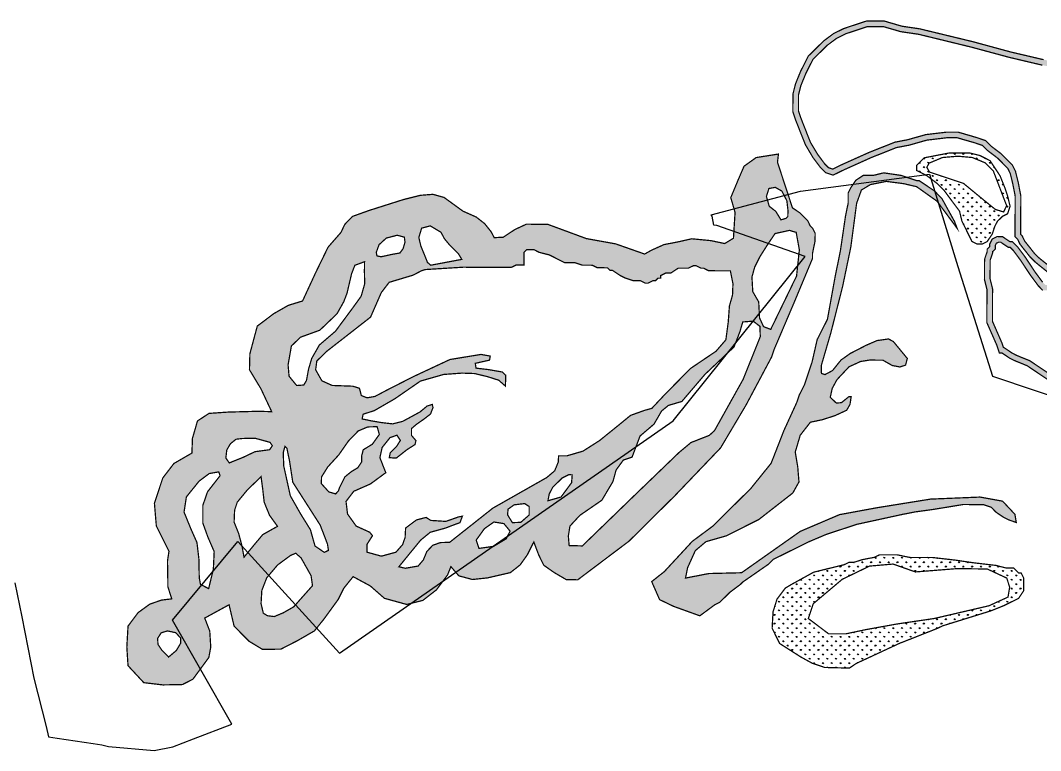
# Model space of a CAD drawing. Header units: metres. Extents: x 319750 to 415268, y 1725605 to 1842937.
# Drawn here: x 359983 to 361625, y 1738833 to 1740010 of the extents above; entities that cross this region are included whole.
import ezdxf

# ---------------------------------------------------------------- set-up
doc = ezdxf.new("R2010")
doc.units = ezdxf.units.M
doc.header["$MEASUREMENT"] = 0
doc.layers.add('DISTRICT BOUNDRY', color=86, linetype='Continuous')
doc.layers.add('MANGROOVES BUFFER ZONE', color=120, linetype='Continuous')

msp = doc.modelspace()

# ---------------------------------------------------------------- hatches: boundary and pattern name
at = {"layer": 'MANGROOVES BUFFER ZONE'}
h = msp.add_hatch(dxfattribs=at)
h.set_pattern_fill('GRASS', color=256, scale=10)
h.paths.add_polyline_path([(361393.3, 1739804.9), (361413.7, 1739808.8), (361442.3, 1739816.9), (361474.9, 1739820.8), (361491.2, 1739820.7), (361519.7, 1739812.5), (361531.9, 1739808.3), (361540, 1739800.2), (361556.2, 1739787.9), (361572.5, 1739771.5), (361576.5, 1739763.3), (361580.5, 1739747), (361584.5, 1739726.6), (361584.4, 1739710.3), (361584.4, 1739702.2), (361584.3, 1739685.9), (361584.3, 1739673.7), (361584.3, 1739669.6), (361584.2, 1739661.4), (361588.3, 1739657.3), (361592.3, 1739649.2), (361608.5, 1739628.7), (361616.6, 1739620.6), (361636.9, 1739604.2), (361645.1, 1739596), (361645, 1739591.9), (361640.9, 1739583.8), (361636.9, 1739583.8), (361632.8, 1739583.8), (361628.7, 1739587.9), (361616.6, 1739604.3), (361600.4, 1739628.8), (361588.2, 1739645.1), (361580.1, 1739653.3), (361576, 1739653.3), (361563.9, 1739661.5), (361555.7, 1739661.6), (361547.5, 1739657.5), (361543.4, 1739649.4), (361543.4, 1739645.3), (361539.3, 1739641.3), (361539.3, 1739637.2), (361535.2, 1739625), (361535.1, 1739616.8), (361535.1, 1739604.6), (361535, 1739592.4), (361539.1, 1739576.1), (361539, 1739567.9), (361539, 1739563.8), (361538.9, 1739551.6), (361538.9, 1739547.5), (361538.9, 1739543.5), (361538.8, 1739523.1), (361555, 1739486.3), (361559, 1739474.1), (361563.1, 1739474.1), (361575.3, 1739465.9), (361583.4, 1739461.8), (361603.7, 1739453.5), (361640.3, 1739428.9), (361656.6, 1739424.8), (361664.7, 1739416.6), (361672.8, 1739404.3), (361680.8, 1739383.9), (361680.8, 1739363.6), (361680.7, 1739359.5), (361680.7, 1739351.3), (361684.7, 1739339.1), (361692.8, 1739322.8), (361700.9, 1739306.4), (361713.1, 1739298.2), (361729.3, 1739290), (361745.6, 1739281.8), (361770, 1739277.6), (361806.7, 1739269.3), (361831.1, 1739273.3), (361843.3, 1739273.2), (361855.6, 1739277.3), (361871.9, 1739277.2), (361892.2, 1739273), (361920.7, 1739268.8), (362002.1, 1739248.1), (362083.5, 1739231.5), (362160.9, 1739210.8), (362205.6, 1739190.2), (362242.2, 1739173.8), (362262.5, 1739165.5), (362286.9, 1739157.3), (362299.1, 1739153.1), (362307.3, 1739153.1), (362323.6, 1739149), (362327.7, 1739153), (362335.8, 1739157.1), (362340, 1739173.3), (362344.1, 1739185.6), (362344.2, 1739205.9), (362340.2, 1739226.3), (362336.3, 1739258.9), (362328.3, 1739303.8), (362312.2, 1739356.8), (362288, 1739414), (362276, 1739462.9), (362259.9, 1739507.8), (362239.7, 1739560.9), (362223.6, 1739605.8), (362215.6, 1739626.2), (362183.2, 1739675.2), (362171.1, 1739699.7), (362150.8, 1739728.3), (362142.7, 1739732.4), (362142.7, 1739736.5), (362118.4, 1739761.1), (362081.8, 1739793.8), (362053.4, 1739822.4), (362037.2, 1739834.7), (362008.7, 1739851.2), (362000.6, 1739855.3), (361935.5, 1739875.9), (361870.4, 1739896.6), (361789, 1739917.3), (361764.6, 1739921.5), (361760.5, 1739925.6), (361719.8, 1739929.8), (361630.2, 1739946.5), (361577.3, 1739958.9), (361516.3, 1739975.5), (361430.8, 1739996.2), (361402.3, 1740000.4), (361373.8, 1740008.7), (361345.3, 1740008.8), (361320.8, 1740000.8), (361308.6, 1739996.7), (361292.3, 1739988.7), (361275.9, 1739976.5), (361251.4, 1739952.2), (361247.3, 1739944), (361239, 1739927.8), (361230.8, 1739907.4), (361226.7, 1739891.1), (361226.6, 1739878.9), (361226.5, 1739862.6), (361230.6, 1739850.4), (361238.6, 1739830), (361246.7, 1739809.6), (361258.8, 1739789.1), (361271, 1739772.8), (361279.1, 1739764.6), (361291.3, 1739760.5), (361299.5, 1739764.5), (361307.6, 1739768.5), (361352.5, 1739788.7)])
h.paths.add_polyline_path([(361349, 1739797), (361303.8, 1739776.7), (361295.5, 1739772.6), (361290.7, 1739770.2), (361284, 1739772.5), (361277.8, 1739778.7), (361266.4, 1739794.1), (361254.8, 1739813.5), (361247, 1739833.3), (361239.1, 1739853.4), (361235.6, 1739864), (361235.6, 1739878.9), (361235.7, 1739890), (361239.4, 1739904.6), (361247.3, 1739924), (361255.3, 1739939.9), (361258.8, 1739946.8), (361281.8, 1739969.6), (361297, 1739980.9), (361312, 1739988.4), (361323.7, 1739992.2), (361346.7, 1739999.8), (361372.5, 1739999.7), (361400.4, 1739991.6), (361429.1, 1739987.4), (361514, 1739966.7), (361575.1, 1739950.2), (361628.4, 1739937.6), (361718.5, 1739920.9), (361756.4, 1739916.9), (361760.2, 1739913.1), (361787.1, 1739908.5), (361867.9, 1739887.9), (361932.8, 1739867.3), (361997.2, 1739846.9), (362004.4, 1739843.2), (362032.2, 1739827.2), (362047.5, 1739815.6), (362075.6, 1739787.3), (362112.1, 1739754.5), (362133.7, 1739732.8), (362133.6, 1739726.9), (362144.7, 1739721.3), (362163.3, 1739695.1), (362175.3, 1739670.7), (362207.5, 1739622), (362215.2, 1739602.6), (362231.3, 1739557.8), (362251.4, 1739504.7), (362267.3, 1739460.3), (362279.4, 1739411.1), (362303.7, 1739353.8), (362319.5, 1739301.7), (362327.3, 1739257.6), (362331.3, 1739224.9), (362335.1, 1739205.1), (362335.1, 1739187.1), (362331.3, 1739175.9), (362328.1, 1739163.3), (362322.3, 1739160.5), (362320.8, 1739159), (362308.4, 1739162.1), (362300.6, 1739162.2), (362289.8, 1739165.8), (362265.7, 1739174), (362245.7, 1739182.1), (362209.3, 1739198.4), (362163.9, 1739219.3), (362085.6, 1739240.3), (362004.1, 1739256.9), (361922.5, 1739277.7), (361893.8, 1739281.9), (361872.8, 1739286.2), (361854.1, 1739286.3), (361841.9, 1739282.3), (361830.4, 1739282.3), (361806.9, 1739278.5), (361771.8, 1739286.5), (361748.5, 1739290.5), (361733.4, 1739298.1), (361717.6, 1739306), (361707.9, 1739312.6), (361700.9, 1739326.8), (361693.1, 1739342.5), (361689.7, 1739352.8), (361689.8, 1739359.5), (361689.8, 1739363.5), (361689.9, 1739385.6), (361680.8, 1739408.5), (361671.7, 1739422.3), (361661.2, 1739432.9), (361644, 1739437.3), (361608, 1739461.5), (361587.1, 1739470), (361579.8, 1739473.7), (361565.8, 1739483.1), (361565.5, 1739483.1), (361563.4, 1739489.6), (361547.9, 1739525), (361547.9, 1739543.4), (361548, 1739547.5), (361548, 1739551.6), (361548, 1739563.8), (361548, 1739567.9), (361548.1, 1739577.1), (361544.1, 1739593.4), (361544.1, 1739604.6), (361544.2, 1739616.8), (361544.2, 1739623.5), (361548.3, 1739635.7), (361548.3, 1739637.5), (361552.4, 1739641.5), (361552.4, 1739647.2), (361554.2, 1739650.8), (361557.8, 1739652.5), (361561.1, 1739652.5), (361573.3, 1739644.3), (361576.3, 1739644.3), (361581.4, 1739639.2), (361593, 1739623.6), (361609.2, 1739599.1), (361621.9, 1739582), (361629, 1739574.8), (361636.8, 1739574.8), (361646.5, 1739574.7), (361654.1, 1739589.7), (361654.1, 1739599.7), (361643, 1739610.9), (361622.7, 1739627.3), (361615.3, 1739634.7), (361600, 1739654), (361595.7, 1739662.7), (361593.3, 1739665.1), (361593.3, 1739669.5), (361593.3, 1739673.6), (361593.4, 1739685.8), (361593.4, 1739702.1), (361593.5, 1739710.3), (361593.5, 1739727.5), (361589.3, 1739749), (361585, 1739766.5), (361579.9, 1739776.8), (361562.2, 1739794.7), (361546, 1739807), (361536.8, 1739816.2), (361522.4, 1739821.1), (361492.5, 1739829.8), (361474.4, 1739829.8), (361440.5, 1739825.8), (361411.6, 1739817.6), (361390.8, 1739813.6)], flags=16)
h = msp.add_hatch(dxfattribs=at)
h.set_pattern_fill('GRASS', color=256, scale=10)
h.paths.add_polyline_path([(361151.2, 1739390.2), (361192.3, 1739467.5), (361196.4, 1739479.7), (361229.3, 1739557), (361258.1, 1739626.1), (361258.2, 1739634.3), (361262.3, 1739654.6), (361262.4, 1739662.8), (361262.4, 1739666.9), (361258.4, 1739675), (361254.3, 1739679.1), (361250.3, 1739687.3), (361238.1, 1739699.6), (361225.9, 1739707.8), (361217.9, 1739732.3), (361201.8, 1739781.2), (361203.3, 1739794.5), (361167.4, 1739788.8), (361148, 1739774.9), (361138.4, 1739752.7), (361126.6, 1739724.3), (361133.5, 1739700.5), (361130.9, 1739658.9), (361116.9, 1739650.3), (361094.6, 1739655), (361063.8, 1739658), (361042.2, 1739653.1), (361019, 1739648.6), (360999.2, 1739639.7), (360987.9, 1739633.4), (360941.2, 1739649.8), (360894.1, 1739658.3), (360831.9, 1739681.3), (360797.5, 1739681.5), (360779, 1739672.9), (360760.3, 1739660.5), (360745.8, 1739659.8), (360740.7, 1739669.4), (360730.3, 1739682.4), (360716.8, 1739693), (360695.4, 1739702.5), (360665, 1739724.6), (360647.1, 1739729.6), (360626.9, 1739728), (360599.7, 1739721.2), (360544.3, 1739703.6), (360517.5, 1739694), (360505.2, 1739681.2), (360499, 1739668.2), (360478.3, 1739644.5), (360458.8, 1739604.5), (360437.2, 1739557.8), (360414.4, 1739550.8), (360391, 1739537.5), (360364.3, 1739517.3), (360352.4, 1739472.8), (360351.7, 1739447), (360370.1, 1739416.5), (360387.5, 1739379.5), (360365.7, 1739380.1), (360317.2, 1739378.8), (360286.6, 1739376.7), (360268, 1739364.5), (360259.9, 1739336.3), (360259.1, 1739312.8), (360230.1, 1739296), (360212.2, 1739272.7), (360198.7, 1739232.1), (360201.8, 1739195.2), (360222.1, 1739154.5), (360219.7, 1739138.6), (360220.2, 1739116.6), (360220.3, 1739097.6), (360226.6, 1739077.9), (360210.4, 1739076), (360191.4, 1739069.5), (360172.4, 1739055.7), (360156.2, 1739034), (360154.3, 1739000.1), (360156.2, 1738970.3), (360181.6, 1738942.9), (360212.4, 1738939.3), (360243.9, 1738939.9), (360260.6, 1738948.4), (360286.3, 1738983.5), (360289.4, 1739000.1), (360287.8, 1739025.9), (360279.7, 1739047), (360318.9, 1739068.4), (360327, 1739033.9), (360351.1, 1739009.6), (360372.6, 1738996.6), (360402.3, 1738996.9), (360429.4, 1739010.8), (360456.4, 1739026.4), (360471.7, 1739045.5), (360494.6, 1739077), (360503.6, 1739095), (360518.6, 1739113.7), (360546.3, 1739098.7), (360569, 1739078.8), (360604.9, 1739068.9), (360630.8, 1739075.4), (360652.8, 1739092.5), (360670.8, 1739116.7), (360676, 1739129.9), (360688.8, 1739115), (360710.7, 1739109.1), (360735, 1739111.7), (360771.8, 1739120.2), (360787.5, 1739132.6), (360798.9, 1739148.6), (360809.5, 1739169.6), (360817.3, 1739148.9), (360825.5, 1739132.1), (360842.3, 1739120.3), (360861.8, 1739108.9), (360880.2, 1739108.6), (360962.9, 1739171), (361036.5, 1739244), (361110.2, 1739321.1)])
h.paths.add_polyline_path([(360526.8, 1739348.4), (360542.2, 1739354.9), (360557.2, 1739355.3), (360560.8, 1739342.8), (360549.5, 1739327), (360534.9, 1739318.1), (360532.5, 1739308.8), (360532.5, 1739298.7), (360526, 1739289), (360515.9, 1739283), (360505.4, 1739274.5), (360496.5, 1739256.7), (360494.9, 1739251.8), (360490.5, 1739247), (360479.5, 1739250.2), (360467.4, 1739263.6), (360467.8, 1739274.5), (360477.9, 1739290.6), (360495.3, 1739309.6), (360511.1, 1739332.2)], flags=16)
h.paths.add_polyline_path([(360533.1, 1739367.8), (360534.7, 1739375.3), (360553, 1739381.3), (360586, 1739400.4), (360626.9, 1739428.7), (360664.2, 1739439.4), (360693.9, 1739441.6), (360714, 1739440.9), (360734.9, 1739435.9), (360752.9, 1739430.2), (360763.8, 1739420.7), (360764.3, 1739438.1), (360758.6, 1739443.4), (360736.2, 1739447.3), (360716.5, 1739449.6), (360715.3, 1739457.3), (360727, 1739460), (360738.2, 1739462.5), (360739.4, 1739469), (360724.5, 1739471.7), (360674.5, 1739463.5), (360615.5, 1739435.9), (360573.6, 1739414.5), (360553.7, 1739404), (360541, 1739401.8), (360531.8, 1739405.5), (360528.8, 1739417.2), (360518.1, 1739420.5), (360484.9, 1739421.7), (360468.3, 1739429.2), (360458.3, 1739446.9), (360460.1, 1739461.1), (360476.5, 1739477), (360505.9, 1739499.9), (360546.7, 1739531.8), (360563.9, 1739571.2), (360576.6, 1739587.8), (360614.9, 1739599.3), (360628.6, 1739606.4), (360634.7, 1739608.4), (360695.9, 1739612.2), (360728.4, 1739612.1), (360752.9, 1739612), (360773.3, 1739611.9), (360781.4, 1739615.9), (360793.6, 1739615.9), (360793.7, 1739624), (360793.7, 1739632.2), (360793.7, 1739636.2), (360797.8, 1739640.3), (360806, 1739640.3), (360810, 1739640.3), (360818.2, 1739636.1), (360834.5, 1739632), (360858.8, 1739619.7), (360867, 1739619.6), (360875.1, 1739619.6), (360887.4, 1739615.5), (360903.6, 1739615.4), (360911.8, 1739611.3), (360919.9, 1739611.3), (360928.1, 1739611.2), (360932.1, 1739607.1), (360936.2, 1739607.1), (360948.4, 1739598.9), (360956.5, 1739594.8), (360968.7, 1739590.7), (360972.8, 1739590.7), (360981, 1739590.6), (360989.1, 1739586.5), (360993.2, 1739586.5), (361001.3, 1739590.5), (361005.4, 1739590.5), (361009.5, 1739594.6), (361013.6, 1739594.6), (361013.6, 1739598.6), (361021.7, 1739602.7), (361025.8, 1739602.7), (361029.9, 1739602.7), (361042.1, 1739610.7), (361050.3, 1739610.7), (361054.4, 1739610.7), (361058.4, 1739610.7), (361066.6, 1739614.7), (361070.7, 1739614.7), (361078.8, 1739610.6), (361082.9, 1739610.6), (361091, 1739606.5), (361095.1, 1739606.5), (361103.2, 1739606.4), (361107.3, 1739606.4), (361111.4, 1739606.4), (361125.9, 1739606.3), (361130.1, 1739585.7), (361129.4, 1739567.4), (361124.4, 1739549.6), (361122.5, 1739523.7), (361118.7, 1739495.2), (361102.8, 1739476.8), (361061.7, 1739449), (361020.5, 1739407.2), (360999.5, 1739384.8), (360988.1, 1739381.7), (360965.3, 1739373.5), (360944.4, 1739356.4), (360915.3, 1739332.9), (360888.7, 1739315.9), (360862.7, 1739308.3), (360849.4, 1739308.3), (360848.8, 1739298.1), (360843.1, 1739284.2), (360830.4, 1739273.4), (360743.6, 1739224.1), (360674, 1739169), (360659.1, 1739168.6), (360646.8, 1739164.2), (360637.3, 1739154.3), (360631.7, 1739140.7), (360623.3, 1739130.8), (360602.7, 1739127.2), (360592.3, 1739129.6), (360607.8, 1739148.7), (360627.3, 1739172.5), (360642.8, 1739185.2), (360667.5, 1739192), (360677.8, 1739196), (360690.6, 1739200.7), (360694.5, 1739211.1), (360688.2, 1739209.9), (360667.9, 1739202.7), (360643.6, 1739204.3), (360636.1, 1739209.1), (360620.6, 1739205.1), (360603.1, 1739192), (360602.3, 1739176.9), (360598.3, 1739165.4), (360587.6, 1739153.1), (360564.1, 1739146.7), (360541, 1739153.1), (360541, 1739165.8), (360549.8, 1739179.7), (360545.4, 1739185.2), (360523.5, 1739195.2), (360509.6, 1739214.7), (360507.2, 1739234.9), (360519.6, 1739251.2), (360546.6, 1739263.1), (360571.2, 1739281.2), (360566.5, 1739293.1), (360561.7, 1739305.4), (360565.3, 1739321.7), (360578, 1739337.6), (360589.1, 1739341.6), (360594.7, 1739333.2), (360588.7, 1739323.7), (360578.4, 1739313.3), (360576.8, 1739305.4), (360588, 1739304.6), (360605.1, 1739318.1), (360618.2, 1739326.5), (360619.8, 1739332.8), (360612.6, 1739341.2), (360612.6, 1739352.3), (360621, 1739359.4), (360632.5, 1739367.4), (360643.2, 1739375.7), (360647.2, 1739386.1), (360646, 1739391.2), (360637.7, 1739388.5), (360626.1, 1739378.9), (360598.3, 1739363.8), (360582.4, 1739359.8), (360564.9, 1739361.8), (360548.2, 1739364.6)], flags=16)
h.paths.add_polyline_path([(360439.1, 1739422.4), (360427.7, 1739421.6), (360415.5, 1739436.6), (360413.9, 1739454.8), (360419.2, 1739485.2), (360433.8, 1739499.4), (360465, 1739510.7), (360492.6, 1739537.1), (360503.5, 1739556.5), (360508.8, 1739570.3), (360516.1, 1739601.5), (360521.4, 1739615.3), (360537, 1739621), (360536.8, 1739605.2), (360537.2, 1739585.3), (360531.5, 1739565.4), (360519.3, 1739548.4), (360507.6, 1739532.6), (360490.2, 1739509.1), (360464.2, 1739486.8), (360452, 1739465.4), (360446.8, 1739447.9), (360443.5, 1739429.7)], flags=16)
h.paths.add_polyline_path([(360412, 1739320.7), (360416.3, 1739299.5), (360421.5, 1739265.7), (360446.2, 1739227.1), (360465.5, 1739196.9), (360472.2, 1739179.6), (360477.3, 1739166.2), (360478.9, 1739156), (360472.2, 1739152.8), (360457.3, 1739163), (360449.8, 1739189.4), (360434, 1739214.9), (360417.5, 1739244), (360406.9, 1739292), (360406.1, 1739313.7), (360408.9, 1739323.5)], flags=16)
h.paths.add_polyline_path([(360388.5, 1739324.5), (360384.2, 1739318.2), (360360.6, 1739315), (360340.9, 1739305.6), (360319.2, 1739296.9), (360313.7, 1739304.8), (360315.2, 1739317.8), (360321.2, 1739328), (360330.2, 1739335.1), (360340.9, 1739336.3), (360361.4, 1739336.5), (360385, 1739330)], flags=16)
h.paths.add_polyline_path([(360370.4, 1739274.7), (360373.1, 1739254.4), (360375.4, 1739233.7), (360384, 1739212.6), (360396.9, 1739194.7), (360388.3, 1739190), (360373.1, 1739181.4), (360359, 1739164.6), (360343, 1739145.1), (360339.5, 1739163.8), (360334.4, 1739183), (360327, 1739201.7), (360327.8, 1739220.8), (360332.1, 1739233.7), (360348.5, 1739253.6)], flags=16)
h.paths.add_polyline_path([(360302.4, 1739282.5), (360304.3, 1739276.2), (360295.5, 1739264.9), (360284.2, 1739250.4), (360276.6, 1739228.4), (360276.6, 1739200.1), (360284.8, 1739177.4), (360294.9, 1739154.1), (360293.6, 1739125.8), (360286, 1739094.4), (360272.8, 1739101.3), (360270.9, 1739112), (360270.3, 1739142.2), (360267.2, 1739168.6), (360257.7, 1739190), (360246.4, 1739217.7), (360250.2, 1739242.2), (360270.7, 1739267.6), (360287, 1739279.8)], flags=16)
h.paths.add_polyline_path([(360426.2, 1739151.4), (360434.8, 1739143.9), (360450.9, 1739115.3), (360453.2, 1739099.2), (360438.3, 1739082.4), (360423, 1739065.1), (360405.8, 1739055.3), (360391.6, 1739049.4), (360380.5, 1739050.8), (360374, 1739054.9), (360370.4, 1739070.2), (360371.6, 1739091.4), (360379.5, 1739111.8), (360397.1, 1739132.6), (360417.9, 1739147.9)], flags=16)
h.paths.add_polyline_path([(360556.9, 1739630.5), (360555.9, 1739636.1), (360560.3, 1739648.4), (360572, 1739659.1), (360589.6, 1739663.7), (360601.1, 1739660.6), (360602.1, 1739652.4), (360599.1, 1739642.2), (360594, 1739635.1), (360580.9, 1739632.8), (360563.6, 1739629)], flags=16)
h.paths.add_polyline_path([(360643.6, 1739615.4), (360638.3, 1739619.9), (360632.6, 1739634.2), (360627.7, 1739646.1), (360624.4, 1739660), (360628.9, 1739675.1), (360642.8, 1739678.8), (360660, 1739668.5), (360665.7, 1739657.9), (360673.9, 1739648.1), (360688.2, 1739633.8), (360693.5, 1739624.8)], flags=16)
h.paths.add_polyline_path([(360730, 1739191), (360745.2, 1739201.7), (360761.3, 1739199.2), (360771.3, 1739187), (360765, 1739174.7), (360744.7, 1739162.5), (360721.2, 1739159.2), (360716.7, 1739172.5)], flags=16)
h.paths.add_polyline_path([(360768, 1739222.4), (360777.8, 1739229.4), (360794.8, 1739231.4), (360802, 1739226.7), (360802, 1739213), (360788.5, 1739201.2), (360775, 1739200.7), (360767.3, 1739213.2)], flags=16)
h.paths.add_polyline_path([(360834.3, 1739246.8), (360839.8, 1739257.5), (360855.3, 1739272.7), (360866.3, 1739278.2), (360871.3, 1739277.5), (360870.3, 1739265), (360853.3, 1739242), (360832.3, 1739236)], flags=16)
h.paths.add_polyline_path([(360867.7, 1739195.2), (360883.7, 1739212.5), (360919, 1739236.8), (360936.9, 1739266.9), (360942, 1739285.5), (360953.6, 1739301.5), (360967.7, 1739306.2), (360980.5, 1739340.2), (361003, 1739359.4), (361015.2, 1739380.5), (361026.1, 1739389.5), (361047.8, 1739395.9), (361085, 1739439.5), (361131.8, 1739483.7), (361141.4, 1739508.6), (361145.9, 1739524), (361162.6, 1739525.3), (361173.5, 1739517), (361174.1, 1739500.3), (361146.5, 1739431.6), (361100.4, 1739348.9), (361092, 1739341.3), (361062.5, 1739329.7), (361043.3, 1739313.7), (360972.2, 1739245.2), (360887.6, 1739163.2), (360866.4, 1739163.8), (360865.1, 1739179.2)], flags=16)
h.paths.add_polyline_path([(360233.1, 1739023.4), (360240.9, 1739014.8), (360241.1, 1739006.7), (360234, 1738994.7), (360221.5, 1738984.2), (360210.2, 1738995.9), (360204.4, 1739004.7), (360203.9, 1739014.3), (360209.5, 1739023.1), (360219.6, 1739026.3)], flags=16)
h.paths.add_polyline_path([(361172.9, 1739530.6), (361171.6, 1739556.2), (361162, 1739572.9), (361160.7, 1739596.6), (361165.2, 1739612.6), (361173.6, 1739629.3), (361187, 1739650.4), (361197.9, 1739666.4), (361221, 1739671.5), (361231.9, 1739668.3), (361237, 1739640.1), (361232.5, 1739597.9), (361190.9, 1739512), (361179.3, 1739516.5)], flags=16)
h.paths.add_polyline_path([(361188.5, 1739710.4), (361184, 1739726.2), (361188, 1739739), (361198.3, 1739740.8), (361208.9, 1739734.8), (361216.9, 1739719.2), (361218.7, 1739703.6), (361218.4, 1739694), (361215.2, 1739690.8), (361207.4, 1739688.5), (361199.1, 1739702.1)], flags=16)
h = msp.add_hatch(dxfattribs=at)
h.set_pattern_fill('GRASS', color=256, scale=10)
h.paths.add_polyline_path([(361576.3, 1739710.4), (361572.3, 1739726.7), (361568.3, 1739738.9), (361560.2, 1739759.3), (361552.1, 1739771.6), (361544, 1739783.8), (361535.9, 1739788), (361527.7, 1739792.1), (361511.5, 1739796.2), (361499.2, 1739796.3), (361478.9, 1739796.3), (361458.5, 1739792.4), (361438.1, 1739788.4), (361434, 1739784.3), (361429.9, 1739780.3), (361425.8, 1739776.2), (361425.8, 1739768), (361442, 1739759.8), (361458.3, 1739747.5), (361470.5, 1739735.3), (361482.6, 1739718.9), (361494.8, 1739702.6), (361498.8, 1739686.2), (361510.9, 1739661.7), (361514.9, 1739653.6), (361523.1, 1739649.5), (361527.1, 1739649.5), (361531.2, 1739649.4), (361539.4, 1739653.5), (361547.6, 1739665.7), (361551.7, 1739677.9), (361555.8, 1739686), (361564, 1739694.1), (361572.2, 1739698.2)])
h.paths.add_polyline_path([(361501.3, 1739747.2), (361446.5, 1739765.5), (361442.2, 1739773.2), (361446, 1739779.9), (361467.5, 1739788.9), (361492.2, 1739791), (361515.4, 1739788.9), (361536.1, 1739780.4), (361549.4, 1739766.9), (361570.7, 1739711.3), (361565.9, 1739701.2), (361552.6, 1739705.2), (361528.1, 1739725.1)], flags=16)
h = msp.add_hatch(dxfattribs=at)
h.set_pattern_fill('GRASS', color=256, scale=10)
h.paths.add_polyline_path([(361297.6, 1739431.1), (361317, 1739451.8), (361335.6, 1739460.3), (361350.1, 1739462.6), (361371.6, 1739462.4), (361386.6, 1739453.8), (361399, 1739451.5), (361408, 1739454.4), (361410.8, 1739465.2), (361388.4, 1739492.4), (361380.6, 1739496.6), (361362, 1739494), (361344.7, 1739486.5), (361319.1, 1739473.3), (361304.1, 1739462.7), (361290.4, 1739445.7), (361278.3, 1739439.2), (361272.6, 1739441), (361272.3, 1739453.7), (361287.8, 1739506.9), (361306.7, 1739581.4), (361319.9, 1739644.9), (361329.2, 1739715.1), (361336.9, 1739736.5), (361351.4, 1739745.3), (361377, 1739750.4), (361404.9, 1739746.8), (361425.8, 1739741.9), (361458.7, 1739718.5), (361491.1, 1739674.7), (361486.6, 1739686.3), (361466.3, 1739723.1), (361454.2, 1739735.3), (361429.8, 1739751.7), (361425.7, 1739751.7), (361401.3, 1739760), (361372.8, 1739764.2), (361356.5, 1739760.2), (361340.2, 1739760.3), (361327.9, 1739752.2), (361319.7, 1739740), (361315.6, 1739731.8), (361315.6, 1739715.5), (361311.4, 1739695.2), (361307.2, 1739666.7), (361303, 1739638.2), (361294.7, 1739597.5), (361282.2, 1739528.2), (361265.7, 1739495.7), (361257.4, 1739459.1), (361249.2, 1739434.7), (361245.1, 1739422.5), (361236.8, 1739406.2), (361232.7, 1739394), (361212.2, 1739349.2), (361191.6, 1739296.4), (361158.8, 1739255.7), (361126.1, 1739223.3), (361097.4, 1739194.9), (361064.7, 1739170.6), (361019.7, 1739121.9), (360999.3, 1739105.7), (361012, 1739076.7), (361034.4, 1739065.9), (361076.8, 1739050.6), (361101, 1739068.5), (361109.1, 1739072.6), (361125.5, 1739088.8), (361141.9, 1739101), (361145.9, 1739105), (361186.8, 1739133.4), (361195, 1739141.5), (361227.7, 1739157.7), (361252.1, 1739169.8), (361280.7, 1739181.9), (361329.7, 1739198), (361403.1, 1739214), (361423.5, 1739218), (361452, 1739221.9), (361500.9, 1739229.9), (361521.3, 1739229.8), (361533.5, 1739229.7), (361545.7, 1739225.6), (361553.8, 1739217.4), (361566, 1739209.2), (361574.2, 1739205.1), (361586.2, 1739201), (361584, 1739214.2), (361564.2, 1739235.3), (361527.9, 1739241.9), (361448.1, 1739238.6), (361362.4, 1739224.8), (361301.7, 1739213.6), (361238.4, 1739186.6), (361144, 1739120), (361091.3, 1739118.7), (361053.7, 1739111.4), (361057, 1739127.9), (361069.5, 1739155.6), (361086.7, 1739170.1), (361119, 1739179.3), (361171.7, 1739205.7), (361226.5, 1739248.5), (361236.4, 1739266.3), (361234.4, 1739290.7), (361230.4, 1739314.4), (361238.4, 1739341.5), (361254.8, 1739362.5), (361274, 1739366.5), (361294.4, 1739373.1), (361313.2, 1739381.8), (361318.6, 1739391.3), (361320.4, 1739403.7), (361316.8, 1739403.7), (361304.6, 1739393.9), (361296.4, 1739393.4), (361286.8, 1739402.7), (361289.9, 1739416.9)])
h = msp.add_hatch(dxfattribs=at)
h.set_pattern_fill('GRASS', color=256, scale=10)
h.paths.add_polyline_path([(361418.5, 1739014.2), (361438.9, 1739022.3), (361459.3, 1739030.4), (361467.5, 1739034.4), (361545, 1739058.5), (361565.4, 1739066.6), (361581.8, 1739074.7), (361589.9, 1739078.7), (361598.1, 1739090.9), (361598.2, 1739103.1), (361598.2, 1739111.3), (361594.2, 1739119.4), (361590.1, 1739119.5), (361582, 1739127.6), (361569.8, 1739127.7), (361553.5, 1739131.8), (361516.8, 1739136.1), (361488.3, 1739140.3), (361451.7, 1739144.5), (361447.6, 1739144.5), (361415, 1739144.6), (361394.7, 1739148.8), (361378.4, 1739148.9), (361366.1, 1739148.9), (361358, 1739144.9), (361337.6, 1739140.9), (361325.3, 1739136.9), (361317.2, 1739136.9), (361309, 1739132.9), (361260.1, 1739120.9), (361223.3, 1739100.6), (361214.3, 1739095.2), (361201, 1739077.4), (361194.6, 1739056.9), (361193.2, 1739030.4), (361205.3, 1739006), (361239.2, 1738984.4), (361257.7, 1738974.2), (361277.9, 1738967.4), (361317.5, 1738966.4), (361328.7, 1738973.9), (361398.1, 1739006.2)])
h.paths.add_polyline_path([(361312, 1739021.6), (361284.1, 1739021.6), (361251.5, 1739046.2), (361259.4, 1739070.1), (361306, 1739109.4), (361350, 1739130.7), (361387.9, 1739134), (361423.8, 1739121.3), (361491.7, 1739126.7), (361539.6, 1739126), (361570.9, 1739111.4), (361575.6, 1739096.7), (361572.9, 1739080.8), (361542.3, 1739066.8), (361453.8, 1739046.2), (361394.5, 1739037.5), (361343.3, 1739028.2)], flags=16)

# ---------------------------------------------------------------- linework, layer by layer
at = {"layer": 'DISTRICT BOUNDRY'}
msp.add_polyline3d([(359973.8, 1739104, 0), (359985, 1739049.1, 0), (360004.5, 1738950.1, 0), (360024.3, 1738872.3, 0), (360028.2, 1738855.8, 0), (360042.3, 1738853.5, 0), (360100.1, 1738844.7, 0), (360114.1, 1738842.6, 0), (360124.7, 1738839.9, 0), (360198.3, 1738833.5, 0), (360228.1, 1738839.7, 0), (360228.3, 1738839.7, 0), (360261.5, 1738852.5, 0), (360323.3, 1738876.3, 0), (360227.9, 1739043.7, 0), (360333.1, 1739170.2, 0), (360496.7, 1738990.5, 0), (361034, 1739364.5, 0), (361246.5, 1739629.5, 0), (361103.9, 1739679.3, 0), (361099.1, 1739679.8, 0), (361096.6, 1739694.4, 0), (361095.2, 1739696.3, 0), (361238.7, 1739734.6, 0), (361446.7, 1739762, 0), (361492.4, 1739613.2, 0), (361548.2, 1739436.4, 0), (361685.2, 1739390.7, 0)], dxfattribs=at)
at = {"layer": 'MANGROOVES BUFFER ZONE', "const_width": 2}
for points in [[(361630.2, 1739946.5), (361577.3, 1739958.9), (361516.3, 1739975.5), (361430.8, 1739996.2), (361402.3, 1740000.4), (361373.8, 1740008.7), (361345.3, 1740008.8), (361320.8, 1740000.8), (361308.6, 1739996.7), (361292.3, 1739988.7), (361275.9, 1739976.5), (361251.4, 1739952.2), (361247.3, 1739944), (361239, 1739927.8), (361230.8, 1739907.4), (361226.7, 1739891.1), (361226.6, 1739878.9), (361226.5, 1739862.6), (361230.6, 1739850.4), (361238.6, 1739830), (361246.7, 1739809.6), (361258.8, 1739789.1), (361271, 1739772.8), (361279.1, 1739764.6), (361291.3, 1739760.5), (361299.5, 1739764.5), (361307.6, 1739768.5), (361352.5, 1739788.7), (361393.3, 1739804.9), (361393.3, 1739804.9), (361413.7, 1739808.8), (361442.3, 1739816.9), (361474.9, 1739820.8), (361491.2, 1739820.7), (361519.7, 1739812.5), (361531.9, 1739808.3), (361540, 1739800.2), (361556.2, 1739787.9), (361572.5, 1739771.5), (361576.5, 1739763.3), (361580.5, 1739747), (361584.5, 1739726.6), (361584.4, 1739710.3), (361584.4, 1739702.2), (361584.3, 1739685.9), (361584.3, 1739673.7), (361584.3, 1739669.6), (361584.2, 1739661.4), (361588.3, 1739657.3), (361592.3, 1739649.2), (361608.5, 1739628.7), (361616.6, 1739620.6), (361636.9, 1739604.2)], [(361643, 1739610.9), (361622.7, 1739627.3), (361615.3, 1739634.7), (361600, 1739654), (361595.7, 1739662.7), (361593.3, 1739665.1), (361593.3, 1739669.5), (361593.3, 1739673.6), (361593.4, 1739685.8), (361593.4, 1739702.1), (361593.5, 1739710.3), (361593.5, 1739727.5), (361589.3, 1739749), (361585, 1739766.5), (361579.9, 1739776.8), (361562.2, 1739794.7), (361546, 1739807), (361536.8, 1739816.2), (361522.4, 1739821.1), (361492.5, 1739829.8), (361474.4, 1739829.8), (361440.5, 1739825.8), (361411.6, 1739817.6), (361390.8, 1739813.6), (361349, 1739797), (361349, 1739797), (361303.8, 1739776.7), (361295.5, 1739772.6), (361290.7, 1739770.2), (361284, 1739772.5), (361277.8, 1739778.7), (361266.4, 1739794.1), (361254.8, 1739813.5), (361247, 1739833.3), (361239.1, 1739853.4), (361235.6, 1739864), (361235.6, 1739878.9), (361235.7, 1739890), (361239.4, 1739904.6), (361247.3, 1739924), (361255.3, 1739939.9), (361258.8, 1739946.8), (361281.8, 1739969.6), (361297, 1739980.9), (361312, 1739988.4), (361323.7, 1739992.2), (361346.7, 1739999.8), (361372.5, 1739999.7), (361400.4, 1739991.6), (361429.1, 1739987.4), (361514, 1739966.7), (361575.1, 1739950.2), (361628.4, 1739937.6)], [(361628.7, 1739587.9), (361616.6, 1739604.3), (361600.4, 1739628.8), (361588.2, 1739645.1), (361580.1, 1739653.3), (361576, 1739653.3), (361563.9, 1739661.5), (361555.7, 1739661.6), (361547.5, 1739657.5), (361543.4, 1739649.4), (361543.4, 1739645.3), (361539.3, 1739641.3), (361539.3, 1739637.2), (361535.2, 1739625), (361535.1, 1739616.8), (361535.1, 1739604.6), (361535, 1739592.4), (361539.1, 1739576.1), (361539, 1739567.9), (361539, 1739563.8), (361538.9, 1739551.6), (361538.9, 1739547.5), (361538.9, 1739543.5), (361538.8, 1739523.1), (361555, 1739486.3), (361559, 1739474.1), (361563.1, 1739474.1), (361575.3, 1739465.9), (361583.4, 1739461.8), (361603.7, 1739453.5), (361640.3, 1739428.9)], [(361644, 1739437.3), (361608, 1739461.5), (361587.1, 1739470), (361579.8, 1739473.7), (361565.8, 1739483.1), (361565.5, 1739483.1), (361563.4, 1739489.6), (361547.9, 1739525), (361547.9, 1739543.4), (361548, 1739547.5), (361548, 1739551.6), (361548, 1739563.8), (361548, 1739567.9), (361548.1, 1739577.1), (361544.1, 1739593.4), (361544.1, 1739604.6), (361544.2, 1739616.8), (361544.2, 1739623.5), (361548.3, 1739635.7), (361548.3, 1739637.5), (361552.4, 1739641.5), (361552.4, 1739647.2), (361554.2, 1739650.8), (361557.8, 1739652.5), (361561.1, 1739652.5), (361573.3, 1739644.3), (361576.3, 1739644.3), (361581.4, 1739639.2), (361593, 1739623.6), (361609.2, 1739599.1), (361621.9, 1739582), (361629, 1739574.8)]]:
    msp.add_lwpolyline(points, dxfattribs=at)
for points in [[(361151.2, 1739390.2), (361192.3, 1739467.5), (361196.4, 1739479.7), (361229.3, 1739557), (361258.1, 1739626.1), (361258.2, 1739634.3), (361262.3, 1739654.6), (361262.4, 1739662.8), (361262.4, 1739666.9), (361258.4, 1739675), (361254.3, 1739679.1), (361250.3, 1739687.3), (361238.1, 1739699.6), (361225.9, 1739707.8), (361217.9, 1739732.3), (361201.8, 1739781.2), (361203.3, 1739794.5), (361167.4, 1739788.8), (361148, 1739774.9), (361138.4, 1739752.7), (361126.6, 1739724.3), (361133.5, 1739700.5), (361130.9, 1739658.9), (361116.9, 1739650.3), (361094.6, 1739655), (361063.8, 1739658), (361042.2, 1739653.1), (361019, 1739648.6), (360999.2, 1739639.7), (360987.9, 1739633.4), (360941.2, 1739649.8), (360894.1, 1739658.3), (360831.9, 1739681.3), (360797.5, 1739681.5), (360779, 1739672.9), (360760.3, 1739660.5), (360745.8, 1739659.8), (360740.7, 1739669.4), (360730.3, 1739682.4), (360716.8, 1739693), (360695.4, 1739702.5), (360665, 1739724.6), (360647.1, 1739729.6), (360626.9, 1739728), (360599.7, 1739721.2), (360544.3, 1739703.6), (360517.5, 1739694), (360505.2, 1739681.2), (360499, 1739668.2), (360478.3, 1739644.5), (360458.8, 1739604.5), (360437.2, 1739557.8), (360414.4, 1739550.8), (360391, 1739537.5), (360364.3, 1739517.3), (360352.4, 1739472.8), (360351.7, 1739447), (360370.1, 1739416.5), (360387.5, 1739379.5), (360365.7, 1739380.1), (360317.2, 1739378.8), (360286.6, 1739376.7), (360268, 1739364.5), (360259.9, 1739336.3), (360259.1, 1739312.8), (360230.1, 1739296), (360212.2, 1739272.7), (360198.7, 1739232.1), (360201.8, 1739195.2), (360222.1, 1739154.5), (360219.7, 1739138.6), (360220.2, 1739116.6), (360220.3, 1739097.6), (360226.6, 1739077.9), (360210.4, 1739076), (360191.4, 1739069.5), (360172.4, 1739055.7), (360156.2, 1739034), (360154.3, 1739000.1), (360156.2, 1738970.3), (360181.6, 1738942.9), (360212.4, 1738939.3), (360243.9, 1738939.9), (360260.6, 1738948.4), (360286.3, 1738983.5), (360289.4, 1739000.1), (360287.8, 1739025.9), (360279.7, 1739047), (360318.9, 1739068.4), (360327, 1739033.9), (360351.1, 1739009.6), (360372.6, 1738996.6), (360402.3, 1738996.9), (360429.4, 1739010.8), (360456.4, 1739026.4), (360471.7, 1739045.5), (360494.6, 1739077), (360503.6, 1739095), (360518.6, 1739113.7), (360546.3, 1739098.7), (360569, 1739078.8), (360604.9, 1739068.9), (360630.8, 1739075.4), (360652.8, 1739092.5), (360670.8, 1739116.7), (360676, 1739129.9), (360688.8, 1739115), (360710.7, 1739109.1), (360735, 1739111.7), (360771.8, 1739120.2), (360787.5, 1739132.6), (360798.9, 1739148.6), (360809.5, 1739169.6), (360817.3, 1739148.9), (360825.5, 1739132.1), (360842.3, 1739120.3), (360861.8, 1739108.9), (360880.2, 1739108.6), (360962.9, 1739171), (361036.5, 1739244), (361110.2, 1739321.1), (361151.2, 1739390.2)], [(361576.3, 1739710.4), (361572.3, 1739726.7), (361568.3, 1739738.9), (361560.2, 1739759.3), (361552.1, 1739771.6), (361544, 1739783.8), (361535.9, 1739788), (361527.7, 1739792.1), (361511.5, 1739796.2), (361499.2, 1739796.3), (361478.9, 1739796.3), (361458.5, 1739792.4), (361438.1, 1739788.4), (361434, 1739784.3), (361429.9, 1739780.3), (361425.8, 1739776.2), (361425.8, 1739768), (361442, 1739759.8), (361458.3, 1739747.5), (361470.5, 1739735.3), (361482.6, 1739718.9), (361494.8, 1739702.6), (361498.8, 1739686.2), (361510.9, 1739661.7), (361514.9, 1739653.6), (361523.1, 1739649.5), (361527.1, 1739649.5), (361531.2, 1739649.4), (361539.4, 1739653.5), (361547.6, 1739665.7), (361551.7, 1739677.9), (361555.8, 1739686), (361564, 1739694.1), (361572.2, 1739698.2), (361576.3, 1739710.4)], [(361501.3, 1739747.2), (361446.5, 1739765.5), (361442.2, 1739773.2), (361446, 1739779.9), (361467.5, 1739788.9), (361492.2, 1739791), (361515.4, 1739788.9), (361536.1, 1739780.4), (361549.4, 1739766.9), (361570.7, 1739711.3), (361565.9, 1739701.2), (361552.6, 1739705.2), (361528.1, 1739725.1), (361501.3, 1739747.2)], [(361297.6, 1739431.1), (361317, 1739451.8), (361335.6, 1739460.3), (361350.1, 1739462.6), (361371.6, 1739462.4), (361386.6, 1739453.8), (361399, 1739451.5), (361408, 1739454.4), (361410.8, 1739465.2), (361388.4, 1739492.4), (361380.6, 1739496.6), (361362, 1739494), (361344.7, 1739486.5), (361319.1, 1739473.3), (361304.1, 1739462.7), (361290.4, 1739445.7), (361278.3, 1739439.2), (361272.6, 1739441), (361272.3, 1739453.7), (361287.8, 1739506.9), (361306.7, 1739581.4), (361319.9, 1739644.9), (361329.2, 1739715.1), (361336.9, 1739736.5), (361351.4, 1739745.3), (361377, 1739750.4), (361404.9, 1739746.8), (361425.8, 1739741.9), (361458.7, 1739718.5), (361491.1, 1739674.7), (361486.6, 1739686.3), (361466.3, 1739723.1), (361454.2, 1739735.3), (361429.8, 1739751.7), (361425.7, 1739751.7), (361401.3, 1739760), (361372.8, 1739764.2), (361356.5, 1739760.2), (361340.2, 1739760.3), (361327.9, 1739752.2), (361319.7, 1739740), (361315.6, 1739731.8), (361315.6, 1739715.5), (361311.4, 1739695.2), (361307.2, 1739666.7), (361303, 1739638.2), (361294.7, 1739597.5), (361282.2, 1739528.2), (361265.7, 1739495.7), (361257.4, 1739459.1), (361249.2, 1739434.7), (361245.1, 1739422.5), (361236.8, 1739406.2), (361232.7, 1739394), (361212.2, 1739349.2), (361191.6, 1739296.4), (361158.8, 1739255.7), (361126.1, 1739223.3), (361097.4, 1739194.9), (361064.7, 1739170.6), (361019.7, 1739121.9), (360999.3, 1739105.7), (361012, 1739076.7), (361034.4, 1739065.9), (361076.8, 1739050.6), (361101, 1739068.5), (361109.1, 1739072.6), (361125.5, 1739088.8), (361141.9, 1739101), (361145.9, 1739105), (361186.8, 1739133.4), (361195, 1739141.5), (361227.7, 1739157.7), (361252.1, 1739169.8), (361280.7, 1739181.9), (361329.7, 1739198), (361403.1, 1739214), (361423.5, 1739218), (361452, 1739221.9), (361500.9, 1739229.9), (361521.3, 1739229.8), (361533.5, 1739229.7), (361545.7, 1739225.6), (361553.8, 1739217.4), (361566, 1739209.2), (361574.2, 1739205.1), (361586.2, 1739201), (361584, 1739214.2), (361564.2, 1739235.3), (361527.9, 1739241.9), (361448.1, 1739238.6), (361362.4, 1739224.8), (361301.7, 1739213.6), (361238.4, 1739186.6), (361144, 1739120), (361091.3, 1739118.7), (361053.7, 1739111.4), (361057, 1739127.9), (361069.5, 1739155.6), (361086.7, 1739170.1), (361119, 1739179.3), (361171.7, 1739205.7), (361226.5, 1739248.5), (361236.4, 1739266.3), (361234.4, 1739290.7), (361230.4, 1739314.4), (361238.4, 1739341.5), (361254.8, 1739362.5), (361274, 1739366.5), (361294.4, 1739373.1), (361313.2, 1739381.8), (361318.6, 1739391.3), (361320.4, 1739403.7), (361316.8, 1739403.7), (361304.6, 1739393.9), (361296.4, 1739393.4), (361286.8, 1739402.7), (361289.9, 1739416.9), (361297.6, 1739431.1)], [(361188.5, 1739710.4), (361184, 1739726.2), (361188, 1739739), (361198.3, 1739740.8), (361208.9, 1739734.8), (361216.9, 1739719.2), (361218.7, 1739703.6), (361218.4, 1739694), (361215.2, 1739690.8), (361207.4, 1739688.5), (361199.1, 1739702.1), (361188.5, 1739710.4)], [(360643.6, 1739615.4), (360638.3, 1739619.9), (360632.6, 1739634.2), (360627.7, 1739646.1), (360624.4, 1739660), (360628.9, 1739675.1), (360642.8, 1739678.8), (360660, 1739668.5), (360665.7, 1739657.9), (360673.9, 1739648.1), (360688.2, 1739633.8), (360693.5, 1739624.8), (360643.6, 1739615.4)], [(361172.9, 1739530.6), (361171.6, 1739556.2), (361162, 1739572.9), (361160.7, 1739596.6), (361165.2, 1739612.6), (361173.6, 1739629.3), (361187, 1739650.4), (361197.9, 1739666.4), (361221, 1739671.5), (361231.9, 1739668.3), (361237, 1739640.1), (361232.5, 1739597.9), (361190.9, 1739512), (361179.3, 1739516.5), (361172.9, 1739530.6)], [(360556.9, 1739630.5), (360555.9, 1739636.1), (360560.3, 1739648.4), (360572, 1739659.1), (360589.6, 1739663.7), (360601.1, 1739660.6), (360602.1, 1739652.4), (360599.1, 1739642.2), (360594, 1739635.1), (360580.9, 1739632.8), (360563.6, 1739629), (360556.9, 1739630.5)], [(360533.1, 1739367.8), (360534.7, 1739375.3), (360553, 1739381.3), (360586, 1739400.4), (360626.9, 1739428.7), (360664.2, 1739439.4), (360693.9, 1739441.6), (360714, 1739440.9), (360734.9, 1739435.9), (360752.9, 1739430.2), (360763.8, 1739420.7), (360764.3, 1739438.1), (360758.6, 1739443.4), (360736.2, 1739447.3), (360716.5, 1739449.6), (360715.3, 1739457.3), (360727, 1739460), (360738.2, 1739462.5), (360739.4, 1739469), (360724.5, 1739471.7), (360674.5, 1739463.5), (360615.5, 1739435.9), (360573.6, 1739414.5), (360553.7, 1739404), (360541, 1739401.8), (360531.8, 1739405.5), (360528.8, 1739417.2), (360518.1, 1739420.5), (360484.9, 1739421.7), (360468.3, 1739429.2), (360458.3, 1739446.9), (360460.1, 1739461.1), (360476.5, 1739477), (360505.9, 1739499.9), (360546.7, 1739531.8), (360563.9, 1739571.2), (360576.6, 1739587.8), (360614.9, 1739599.3), (360628.6, 1739606.4), (360634.7, 1739608.4), (360695.9, 1739612.2), (360728.4, 1739612.1), (360752.9, 1739612), (360773.3, 1739611.9), (360781.4, 1739615.9), (360793.6, 1739615.9), (360793.7, 1739624), (360793.7, 1739632.2), (360793.7, 1739636.2), (360797.8, 1739640.3), (360806, 1739640.3), (360810, 1739640.3), (360818.2, 1739636.1), (360834.5, 1739632), (360858.8, 1739619.7), (360867, 1739619.6), (360875.1, 1739619.6), (360887.4, 1739615.5), (360903.6, 1739615.4), (360911.8, 1739611.3), (360919.9, 1739611.3), (360928.1, 1739611.2), (360932.1, 1739607.1), (360936.2, 1739607.1), (360948.4, 1739598.9), (360956.5, 1739594.8), (360968.7, 1739590.7), (360972.8, 1739590.7), (360981, 1739590.6), (360989.1, 1739586.5), (360993.2, 1739586.5), (361001.3, 1739590.5), (361005.4, 1739590.5), (361009.5, 1739594.6), (361013.6, 1739594.6), (361013.6, 1739598.6), (361021.7, 1739602.7), (361025.8, 1739602.7), (361029.9, 1739602.7), (361042.1, 1739610.7), (361050.3, 1739610.7), (361054.4, 1739610.7), (361058.4, 1739610.7), (361066.6, 1739614.7), (361070.7, 1739614.7), (361078.8, 1739610.6), (361082.9, 1739610.6), (361091, 1739606.5), (361095.1, 1739606.5), (361103.2, 1739606.4), (361107.3, 1739606.4), (361111.4, 1739606.4), (361125.9, 1739606.3), (361130.1, 1739585.7), (361129.4, 1739567.4), (361124.4, 1739549.6), (361122.5, 1739523.7), (361118.7, 1739495.2), (361102.8, 1739476.8), (361061.7, 1739449), (361020.5, 1739407.2), (360999.5, 1739384.8), (360988.1, 1739381.7), (360965.3, 1739373.5), (360944.4, 1739356.4), (360915.3, 1739332.9), (360888.7, 1739315.9), (360862.7, 1739308.3), (360849.4, 1739308.3), (360848.8, 1739298.1), (360843.1, 1739284.2), (360830.4, 1739273.4), (360743.6, 1739224.1), (360674, 1739169), (360659.1, 1739168.6), (360646.8, 1739164.2), (360637.3, 1739154.3), (360631.7, 1739140.7), (360623.3, 1739130.8), (360602.7, 1739127.2), (360592.3, 1739129.6), (360607.8, 1739148.7), (360627.3, 1739172.5), (360642.8, 1739185.2), (360667.5, 1739192), (360677.8, 1739196), (360690.6, 1739200.7), (360694.5, 1739211.1), (360688.2, 1739209.9), (360667.9, 1739202.7), (360643.6, 1739204.3), (360636.1, 1739209.1), (360620.6, 1739205.1), (360603.1, 1739192), (360602.3, 1739176.9), (360598.3, 1739165.4), (360587.6, 1739153.1), (360564.1, 1739146.7), (360541, 1739153.1), (360541, 1739165.8), (360549.8, 1739179.7), (360545.4, 1739185.2), (360523.5, 1739195.2), (360509.6, 1739214.7), (360507.2, 1739234.9), (360519.6, 1739251.2), (360546.6, 1739263.1), (360571.2, 1739281.2), (360566.5, 1739293.1), (360561.7, 1739305.4), (360565.3, 1739321.7), (360578, 1739337.6), (360589.1, 1739341.6), (360594.7, 1739333.2), (360588.7, 1739323.7), (360578.4, 1739313.3), (360576.8, 1739305.4), (360588, 1739304.6), (360605.1, 1739318.1), (360618.2, 1739326.5), (360619.8, 1739332.8), (360612.6, 1739341.2), (360612.6, 1739352.3), (360621, 1739359.4), (360632.5, 1739367.4), (360643.2, 1739375.7), (360647.2, 1739386.1), (360646, 1739391.2), (360637.7, 1739388.5), (360626.1, 1739378.9), (360598.3, 1739363.8), (360582.4, 1739359.8), (360564.9, 1739361.8), (360548.2, 1739364.6), (360533.1, 1739367.8)], [(360439.1, 1739422.4), (360427.7, 1739421.6), (360415.5, 1739436.6), (360413.9, 1739454.8), (360419.2, 1739485.2), (360433.8, 1739499.4), (360465, 1739510.7), (360492.6, 1739537.1), (360503.5, 1739556.5), (360508.8, 1739570.3), (360516.1, 1739601.5), (360521.4, 1739615.3), (360537, 1739621), (360536.8, 1739605.2), (360537.2, 1739585.3), (360531.5, 1739565.4), (360519.3, 1739548.4), (360507.6, 1739532.6), (360490.2, 1739509.1), (360464.2, 1739486.8), (360452, 1739465.4), (360446.8, 1739447.9), (360443.5, 1739429.7), (360439.1, 1739422.4)], [(360867.7, 1739195.2), (360883.7, 1739212.5), (360919, 1739236.8), (360936.9, 1739266.9), (360942, 1739285.5), (360953.6, 1739301.5), (360967.7, 1739306.2), (360980.5, 1739340.2), (361003, 1739359.4), (361015.2, 1739380.5), (361026.1, 1739389.5), (361047.8, 1739395.9), (361085, 1739439.5), (361131.8, 1739483.7), (361141.4, 1739508.6), (361145.9, 1739524), (361162.6, 1739525.3), (361173.5, 1739517), (361174.1, 1739500.3), (361146.5, 1739431.6), (361100.4, 1739348.9), (361092, 1739341.3), (361062.5, 1739329.7), (361043.3, 1739313.7), (360972.2, 1739245.2), (360887.6, 1739163.2), (360866.4, 1739163.8), (360865.1, 1739179.2), (360867.7, 1739195.2)], [(360526.8, 1739348.4), (360542.2, 1739354.9), (360557.2, 1739355.3), (360560.8, 1739342.8), (360549.5, 1739327), (360534.9, 1739318.1), (360532.5, 1739308.8), (360532.5, 1739298.7), (360526, 1739289), (360515.9, 1739283), (360505.4, 1739274.5), (360496.5, 1739256.7), (360494.9, 1739251.8), (360490.5, 1739247), (360479.5, 1739250.2), (360467.4, 1739263.6), (360467.8, 1739274.5), (360477.9, 1739290.6), (360495.3, 1739309.6), (360511.1, 1739332.2), (360526.8, 1739348.4)], [(360388.5, 1739324.5), (360384.2, 1739318.2), (360360.6, 1739315), (360340.9, 1739305.6), (360319.2, 1739296.9), (360313.7, 1739304.8), (360315.2, 1739317.8), (360321.2, 1739328), (360330.2, 1739335.1), (360340.9, 1739336.3), (360361.4, 1739336.5), (360385, 1739330), (360388.5, 1739324.5)], [(360412, 1739320.7), (360416.3, 1739299.5), (360421.5, 1739265.7), (360446.2, 1739227.1), (360465.5, 1739196.9), (360472.2, 1739179.6), (360477.3, 1739166.2), (360478.9, 1739156), (360472.2, 1739152.8), (360457.3, 1739163), (360449.8, 1739189.4), (360434, 1739214.9), (360417.5, 1739244), (360406.9, 1739292), (360406.1, 1739313.7), (360408.9, 1739323.5), (360412, 1739320.7)], [(360302.4, 1739282.5), (360304.3, 1739276.2), (360295.5, 1739264.9), (360284.2, 1739250.4), (360276.6, 1739228.4), (360276.6, 1739200.1), (360284.8, 1739177.4), (360294.9, 1739154.1), (360293.6, 1739125.8), (360286, 1739094.4), (360272.8, 1739101.3), (360270.9, 1739112), (360270.3, 1739142.2), (360267.2, 1739168.6), (360257.7, 1739190), (360246.4, 1739217.7), (360250.2, 1739242.2), (360270.7, 1739267.6), (360287, 1739279.8), (360302.4, 1739282.5)], [(360370.4, 1739274.7), (360373.1, 1739254.4), (360375.4, 1739233.7), (360384, 1739212.6), (360396.9, 1739194.7), (360388.3, 1739190), (360373.1, 1739181.4), (360359, 1739164.6), (360343, 1739145.1), (360339.5, 1739163.8), (360334.4, 1739183), (360327, 1739201.7), (360327.8, 1739220.8), (360332.1, 1739233.7), (360348.5, 1739253.6), (360370.4, 1739274.7)], [(360834.3, 1739246.8), (360839.8, 1739257.5), (360855.3, 1739272.7), (360866.3, 1739278.2), (360871.3, 1739277.5), (360870.3, 1739265), (360853.3, 1739242), (360832.3, 1739236), (360834.3, 1739246.8)], [(360768, 1739222.4), (360777.8, 1739229.4), (360794.8, 1739231.4), (360802, 1739226.7), (360802, 1739213), (360788.5, 1739201.2), (360775, 1739200.7), (360767.3, 1739213.2), (360768, 1739222.4)], [(360730, 1739191), (360745.2, 1739201.7), (360761.3, 1739199.2), (360771.3, 1739187), (360765, 1739174.7), (360744.7, 1739162.5), (360721.2, 1739159.2), (360716.7, 1739172.5), (360730, 1739191)], [(360426.2, 1739151.4), (360434.8, 1739143.9), (360450.9, 1739115.3), (360453.2, 1739099.2), (360438.3, 1739082.4), (360423, 1739065.1), (360405.8, 1739055.3), (360391.6, 1739049.4), (360380.5, 1739050.8), (360374, 1739054.9), (360370.4, 1739070.2), (360371.6, 1739091.4), (360379.5, 1739111.8), (360397.1, 1739132.6), (360417.9, 1739147.9), (360426.2, 1739151.4)], [(361418.5, 1739014.2), (361438.9, 1739022.3), (361459.3, 1739030.4), (361467.5, 1739034.4), (361545, 1739058.5), (361565.4, 1739066.6), (361581.8, 1739074.7), (361589.9, 1739078.7), (361598.1, 1739090.9), (361598.2, 1739103.1), (361598.2, 1739111.3), (361594.2, 1739119.4), (361590.1, 1739119.5), (361582, 1739127.6), (361569.8, 1739127.7), (361553.5, 1739131.8), (361516.8, 1739136.1), (361488.3, 1739140.3), (361451.7, 1739144.5), (361447.6, 1739144.5), (361415, 1739144.6), (361394.7, 1739148.8), (361378.4, 1739148.9), (361366.1, 1739148.9), (361358, 1739144.9), (361337.6, 1739140.9), (361325.3, 1739136.9), (361317.2, 1739136.9), (361309, 1739132.9), (361260.1, 1739120.9), (361223.3, 1739100.6), (361214.3, 1739095.2), (361201, 1739077.4), (361194.6, 1739056.9), (361193.2, 1739030.4), (361205.3, 1739006), (361239.2, 1738984.4), (361257.7, 1738974.2), (361277.9, 1738967.4), (361317.5, 1738966.4), (361328.7, 1738973.9), (361398.1, 1739006.2), (361418.5, 1739014.2)], [(361312, 1739021.6), (361284.1, 1739021.6), (361251.5, 1739046.2), (361259.4, 1739070.1), (361306, 1739109.4), (361350, 1739130.7), (361387.9, 1739134), (361423.8, 1739121.3), (361491.7, 1739126.7), (361539.6, 1739126), (361570.9, 1739111.4), (361575.6, 1739096.7), (361572.9, 1739080.8), (361542.3, 1739066.8), (361453.8, 1739046.2), (361394.5, 1739037.5), (361343.3, 1739028.2), (361312, 1739021.6)], [(360233.1, 1739023.4), (360240.9, 1739014.8), (360241.1, 1739006.7), (360234, 1738994.7), (360221.5, 1738984.2), (360210.2, 1738995.9), (360204.4, 1739004.7), (360203.9, 1739014.3), (360209.5, 1739023.1), (360219.6, 1739026.3), (360233.1, 1739023.4)]]:
    msp.add_lwpolyline(points, close=True, dxfattribs=at)

doc.saveas('drawing.dxf')
